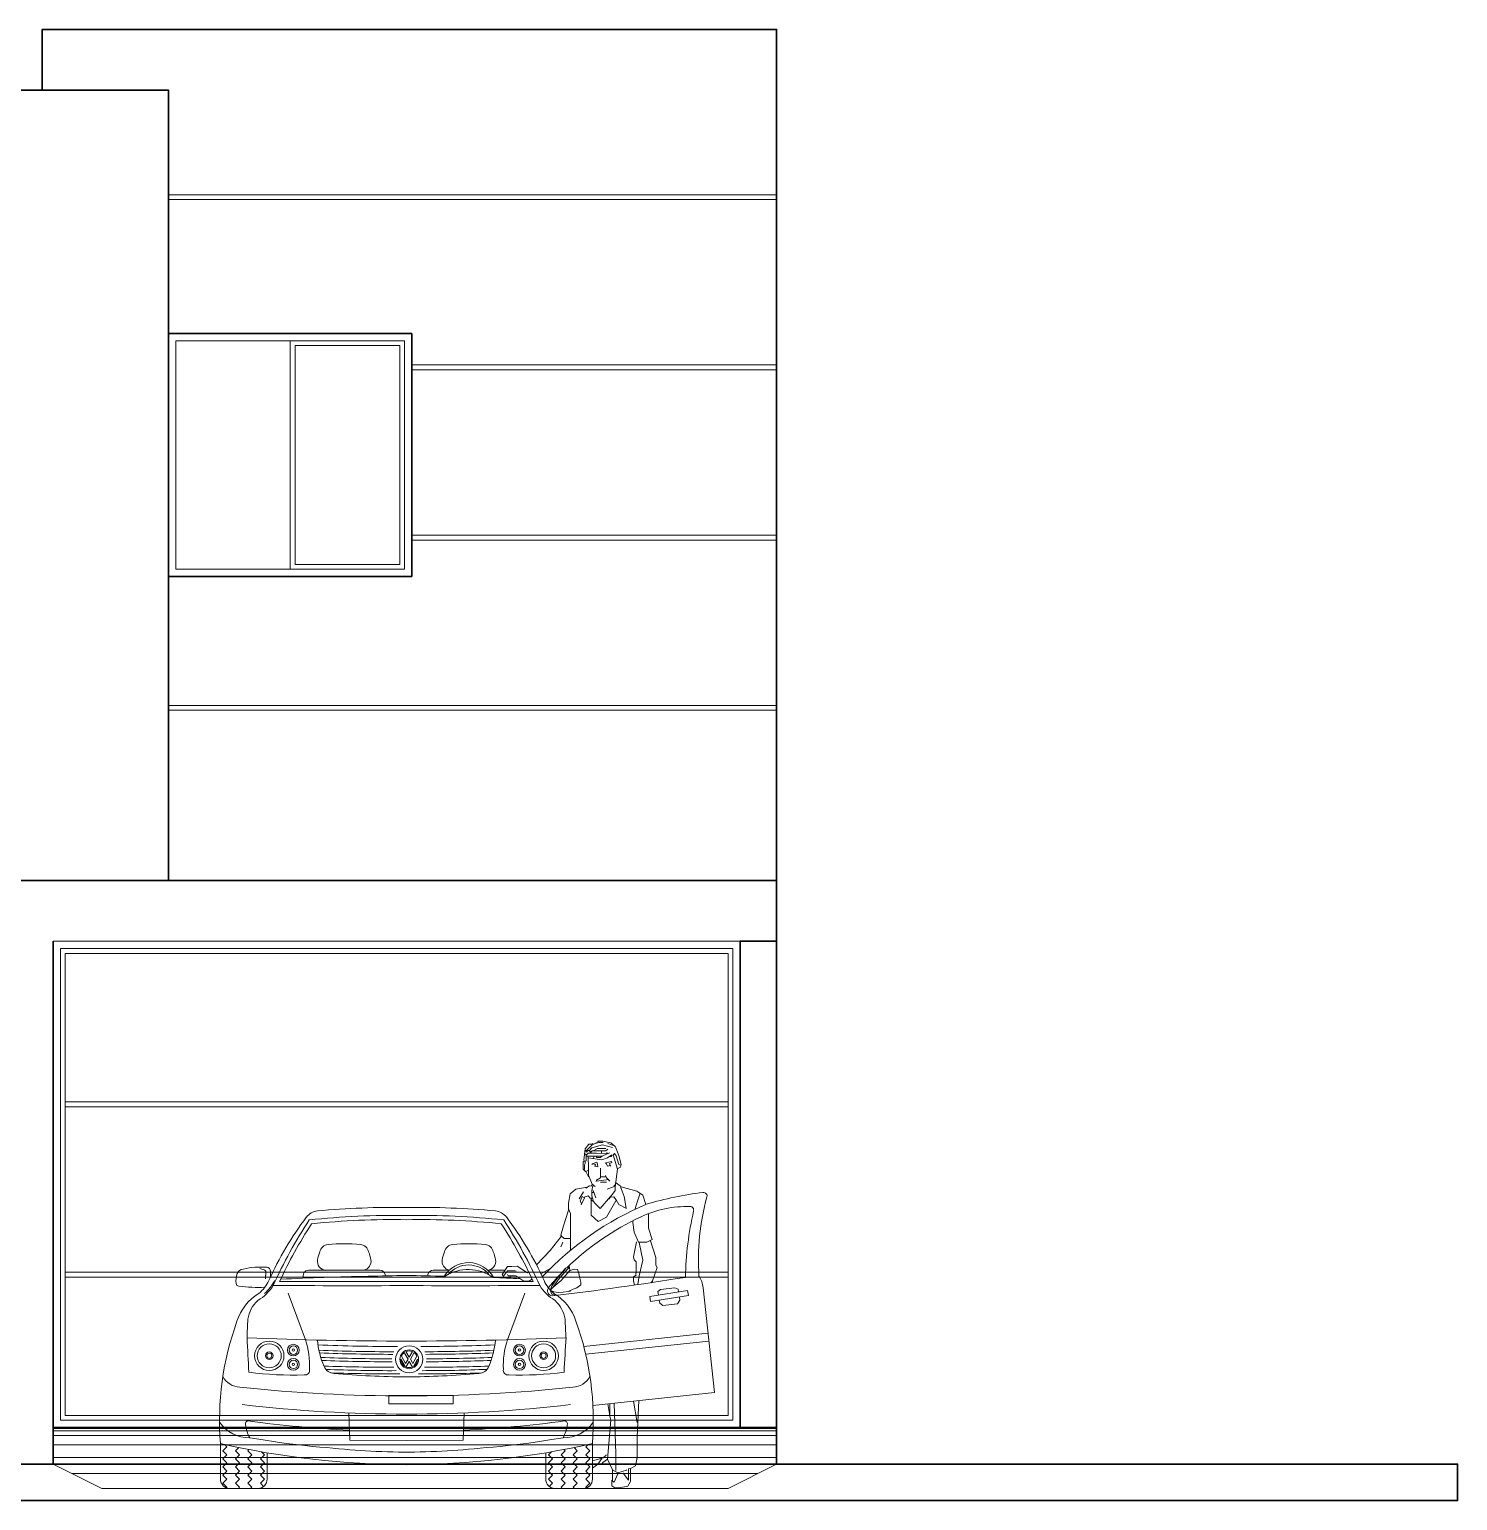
# Model space of a CAD drawing. Header units: inches. Extents: x 26.6 to 66.9, y -8.9 to 33.5.
# Drawn here: x 60.41 to 66.28, y 21.84 to 27.89 of the extents above; entities that cross this region are included whole.
import ezdxf

# ---------------------------------------------------------------- set-up
doc = ezdxf.new("R2010")
doc.units = ezdxf.units.IN
doc.header["$MEASUREMENT"] = 0
for name, color, linetype, lineweight in [('18', 137, 'Continuous', 5), ('FURNITURE E 1 75', 252, 'Continuous', 13), ('HATCH A 1 75', 9, 'Continuous', 0), ('WALL 1 75', 250, 'Continuous', 35)]:
    doc.layers.add(name, color=color, linetype=linetype, lineweight=lineweight)

msp = doc.modelspace()

# ---------------------------------------------------------------- linework, layer by layer
at = {"layer": '18', "color": 251}
msp.add_line((60.9836, 25.1096), (63.4836, 25.1096), dxfattribs=at)
at = {"layer": 'FURNITURE E 1 75'}
for points in [[(61.9836, 25.6396), (60.9836, 25.6396), (60.9836, 26.6396), (61.9836, 26.6396)], [(61.9536, 25.6696), (61.0136, 25.6696), (61.0136, 26.6096), (61.9536, 26.6096)], [(61.9336, 25.6896), (61.5036, 25.6896), (61.5036, 26.5896), (61.9336, 26.5896)]]:
    msp.add_lwpolyline(points, close=True, dxfattribs=at)
msp.add_lwpolyline([(61.4836, 25.6696), (61.4836, 26.6096)], dxfattribs=at)
at = {"layer": 'FURNITURE E 1 75', "lineweight": 0}
for points in [[(63.3336, 22.1396), (60.5086, 22.1396), (60.5086, 24.1396), (63.3336, 24.1396)], [(63.3036, 22.1696), (60.5386, 22.1696), (60.5386, 24.1096), (63.3036, 24.1096)], [(63.2836, 22.1896), (60.5586, 22.1896), (60.5586, 24.0896), (63.2836, 24.0896)]]:
    msp.add_lwpolyline(points, close=True, dxfattribs=at)
at = {"layer": 'HATCH A 1 75'}
for p, q in [((61.852, 22.7871), (61.5591, 22.7871)), ((61.8741, 22.769), (61.8751, 22.7638)), ((62.0497, 22.769), (62.0486, 22.7638)), ((62.1371, 22.7871), (62.0717, 22.7871)), ((62.2992, 22.7871), (62.3646, 22.7871)), ((62.3874, 22.764), (62.3887, 22.7539)), ((62.561, 22.7252, 0.005), (62.5794, 22.7512, 0.005)), ((62.5794, 22.7508, 0.005), (62.561, 22.7252, 0.005)), ((62.5794, 22.7512, 0.005), (62.5611, 22.7247, 0.005)), ((62.5794, 22.7508, 0.005), (62.5611, 22.7247, 0.005)), ((62.5702, 22.7382, 0.005), (62.5794, 22.7512, 0.005)), ((62.5794, 22.7508, 0.005), (62.616, 22.7949, 0.005)), ((62.5794, 22.7512, 0.005), (62.616, 22.7949, 0.005)), ((62.6161, 22.7946, 0.005), (62.5794, 22.7512, 0.005)), ((62.5794, 22.7508, 0.005), (62.6161, 22.7946, 0.005)), ((62.5794, 22.7512, 0.005), (62.5794, 22.7508, 0.005)), ((62.6321, 22.8006, 0.005), (62.5853, 22.7472, 0.005)), ((62.597, 22.7446, 0.005), (62.6314, 22.784, 0.005)), ((62.6321, 22.8006, 0.005), (62.616, 22.7949, 0.005)), ((62.6161, 22.7946, 0.005), (62.616, 22.7949, 0.005)), ((62.6424, 22.7888, 0.005), (62.6314, 22.784, 0.005)), ((62.6321, 22.8006, 0.005), (62.6324, 22.7984, 0.005)), ((62.6323, 22.7984, 0.005), (62.6321, 22.8006, 0.005)), ((62.6326, 22.7845, 0.005), (62.6321, 22.8006, 0.005)), ((62.6328, 22.7845, 0.005), (62.6323, 22.7984, 0.005)), ((62.6483, 22.7904, 0.005), (62.6424, 22.7888, 0.005)), ((62.6483, 22.7903, 0.005), (62.6424, 22.7888, 0.005)), ((62.6483, 22.7904, 0.005), (62.6543, 22.7911, 0.005)), ((62.6542, 22.7911, 0.005), (62.6483, 22.7903, 0.005)), ((62.6649, 22.7893, 0.005), (62.6542, 22.7911, 0.005)), ((62.6543, 22.7911, 0.005), (62.665, 22.7893, 0.005)), ((62.6686, 22.7784, 0.005), (62.6649, 22.7893, 0.005)), ((62.665, 22.7893, 0.005), (62.6687, 22.7784, 0.005)), ((62.6739, 22.7549, 0.005), (62.6686, 22.7784, 0.005)), ((62.6687, 22.7784, 0.005), (62.674, 22.7549, 0.005)), ((62.6778, 22.7373, 0.005), (62.6739, 22.7549, 0.005)), ((62.674, 22.7549, 0.005), (62.6779, 22.7373, 0.005)), ((62.561, 22.7252, 0.005), (62.5524, 22.7049, 0.005)), ((62.5524, 22.7049, 0.005), (62.5611, 22.7247, 0.005)), ((62.5644, 22.7176, 0.005), (62.5524, 22.7049, 0.005)), ((62.5644, 22.7176, 0.005), (62.5524, 22.7049, 0.005)), ((62.5668, 22.6983, 0.005), (62.5524, 22.7049, 0.005)), ((62.5524, 22.7049, 0.005), (62.5525, 22.7043, 0.005)), ((62.5594, 22.6883, 0.005), (62.5524, 22.7049, 0.005)), ((62.5524, 22.7049, 0.005), (62.5593, 22.689, 0.005)), ((62.5593, 22.6889, 0.005), (62.5524, 22.7049, 0.005)), ((62.5525, 22.7043, 0.005), (62.561, 22.7252, 0.005)), ((62.5525, 22.7043, 0.005), (62.5611, 22.7247, 0.005)), ((62.5594, 22.6883, 0.005), (62.5525, 22.7043, 0.005)), ((62.5593, 22.6889, 0.005), (62.5525, 22.7043, 0.005)), ((62.5594, 22.6883, 0.005), (62.5593, 22.6889, 0.005)), ((62.5593, 22.6889, 0.005), (62.5775, 22.6826, 0.005)), ((62.5702, 22.7382, 0.005), (62.561, 22.7252, 0.005)), ((62.561, 22.7252, 0.005), (62.5611, 22.7247, 0.005)), ((62.5702, 22.7382, 0.005), (62.5611, 22.7247, 0.005)), ((62.5644, 22.7176, 0.005), (62.597, 22.7446, 0.005)), ((62.5769, 22.7356, 0.005), (62.5644, 22.7176, 0.005)), ((62.5644, 22.7176, 0.005), (62.5768, 22.7356, 0.005)), ((62.5668, 22.6983, 0.005), (62.5866, 22.6958, 0.005)), ((62.5768, 22.7356, 0.005), (62.5796, 22.7392, 0.005)), ((62.5769, 22.7356, 0.005), (62.5797, 22.7392, 0.005)), ((62.5853, 22.7472, 0.005), (62.5796, 22.7392, 0.005)), ((62.5797, 22.7392, 0.005), (62.5853, 22.7472, 0.005)), ((62.6061, 22.697, 0.005), (62.5866, 22.6958, 0.005)), ((62.6061, 22.697, 0.005), (62.6264, 22.7, 0.005)), ((62.6264, 22.7, 0.005), (62.647, 22.7085, 0.005)), ((62.6264, 22.7, 0.005), (62.6356, 22.7012, 0.005)), ((62.6264, 22.7, 0.005), (62.6357, 22.7012, 0.005)), ((62.6627, 22.7145, 0.005), (62.647, 22.7085, 0.005)), ((62.647, 22.7085, 0.005), (62.6626, 22.7145, 0.005)), ((62.6788, 22.7272, 0.005), (62.6626, 22.7145, 0.005)), ((62.6788, 22.7272, 0.005), (62.6778, 22.7373, 0.005)), ((62.6779, 22.7373, 0.005), (62.6788, 22.7272, 0.005)), ((62.9951, 22.6994, 0.0065), (63.0058, 22.7075, 0.0065)), ((63.0059, 22.7075, 0.0065), (62.9951, 22.6994, 0.0065)), ((62.9974, 22.6846, 0.0065), (62.9951, 22.6994, 0.0065)), ((63.0655, 22.7146, 0.0065), (63.0058, 22.7075, 0.0065)), ((63.0656, 22.7146, 0.0065), (63.0059, 22.7075, 0.0065)), ((63.0784, 22.7089, 0.0065), (63.0655, 22.7146, 0.0065)), ((63.0656, 22.7146, 0.0065), (63.0784, 22.7089, 0.0065)), ((63.0784, 22.7089, 0.0065), (63.0802, 22.6975, 0.0065)), ((63.0026, 22.6514, 0.0065), (63.0007, 22.6636, 0.0065)), ((63.0162, 22.6418, 0.0065), (63.0026, 22.6514, 0.0065)), ((63.0026, 22.6514, 0.0065), (63.016, 22.6418, 0.0065)), ((63.0757, 22.6493, 0.0065), (63.016, 22.6418, 0.0065)), ((63.0162, 22.6418, 0.0065), (63.0758, 22.6493, 0.0065)), ((63.0757, 22.6493, 0.0065), (63.0856, 22.6631, 0.0065)), ((63.0758, 22.6493, 0.0065), (63.0856, 22.6631, 0.0065)), ((63.0835, 22.6767, 0.0065), (63.0856, 22.6631, 0.0065)), ((61.9519, 22.4481), (61.9678, 22.4205)), ((61.9593, 22.4524), (61.9728, 22.4291)), ((61.9862, 22.4524), (61.9728, 22.4291)), ((61.9937, 22.4481), (61.9777, 22.4205)), ((61.9556, 22.3908), (61.9385, 22.4205)), ((61.9581, 22.4037), (61.941, 22.4334)), ((61.9678, 22.4205), (61.9581, 22.4037)), ((61.9728, 22.4119), (61.9593, 22.3887)), ((61.9728, 22.4119), (61.9862, 22.3887)), ((61.9777, 22.4205), (61.9875, 22.4037)), ((61.9875, 22.4037), (62.0046, 22.4334)), ((61.9899, 22.3908), (62.0071, 22.4205)), ((61.7288, 22.0875), (61.7241, 22.1998)), ((62.1986, 22.1998), (62.1939, 22.0875)), ((60.5086, 22.1359), (63.4836, 22.1359)), ((60.5086, 22.1261), (63.4836, 22.1261)), ((60.5086, 22.1078), (63.4836, 22.1078)), ((61.3168, 22.0982), (61.3726, 22.0888)), ((61.3726, 22.0888), (61.4226, 22.0811)), ((61.9614, 22.086), (61.7288, 22.0875)), ((62.1939, 22.0875), (61.9614, 22.086)), ((62.5002, 22.0811), (62.5501, 22.0888)), ((62.5501, 22.0888), (62.606, 22.0982)), ((60.5086, 22.0689), (63.4836, 22.0689)), ((61.1966, 22.0738), (61.1966, 21.9278)), ((61.3887, 21.9278), (61.3887, 22.036)), ((61.4226, 22.0811), (61.4672, 22.0748)), ((61.4672, 22.0748), (61.5073, 22.0697)), ((61.5073, 22.0697), (61.5432, 22.0657)), ((61.5432, 22.0657), (61.5757, 22.0624)), ((61.6585, 22.055), (61.6829, 22.0529)), ((61.6829, 22.0529), (61.7061, 22.0508)), ((61.7061, 22.0508), (61.7285, 22.0489)), ((61.7285, 22.0489), (61.7503, 22.0472)), ((61.7503, 22.0472), (61.7719, 22.0456)), ((61.7719, 22.0456), (61.7935, 22.0442)), ((61.7935, 22.0442), (61.8152, 22.0429)), ((61.8152, 22.0429), (61.8375, 22.0418)), ((61.8375, 22.0418), (61.8601, 22.041)), ((61.8601, 22.041), (61.8829, 22.0403)), ((61.8829, 22.0403), (61.9057, 22.0397)), ((61.9057, 22.0397), (61.9283, 22.0393)), ((61.9283, 22.0393), (61.9507, 22.039)), ((61.9507, 22.039), (61.9614, 22.039)), ((61.9614, 22.039), (61.9721, 22.039)), ((61.9721, 22.039), (61.9944, 22.0393)), ((61.9944, 22.0393), (62.0171, 22.0397)), ((62.0171, 22.0397), (62.0399, 22.0403)), ((62.0399, 22.0403), (62.0627, 22.041)), ((62.0627, 22.041), (62.0853, 22.0418)), ((62.0853, 22.0418), (62.1075, 22.0429)), ((62.1075, 22.0429), (62.1293, 22.0442)), ((62.1293, 22.0442), (62.1508, 22.0456)), ((62.1508, 22.0456), (62.1724, 22.0472)), ((62.1724, 22.0472), (62.1942, 22.0489)), ((62.1942, 22.0489), (62.2167, 22.0508)), ((62.2167, 22.0508), (62.2399, 22.0529)), ((62.2399, 22.0529), (62.2642, 22.055)), ((62.2642, 22.055), (62.2899, 22.0573)), ((62.2899, 22.0573), (62.3173, 22.0597)), ((62.3173, 22.0597), (62.347, 22.0624)), ((62.347, 22.0624), (62.3795, 22.0657)), ((62.3795, 22.0657), (62.4155, 22.0697)), ((62.4155, 22.0697), (62.4555, 22.0748)), ((62.4555, 22.0748), (62.5002, 22.0811)), ((62.534, 21.9278), (62.534, 22.036)), ((62.7262, 22.0738), (62.7262, 21.9278)), ((60.5086, 22.0173), (63.4836, 22.0173)), ((60.5086, 21.9896), (60.7086, 21.8896)), ((63.2836, 21.8896), (63.4836, 21.9896)), ((60.587, 21.9504), (63.4053, 21.9504)), ((60.7086, 21.8896), (63.2836, 21.8896)), ((61.2348, 21.8896), (61.3505, 21.8896)), ((62.688, 21.8896), (62.5723, 21.8896))]:
    msp.add_line(p, q, dxfattribs=at)
for points in [[(62.7335, 23.3059), (62.7113, 23.3059), (62.6964, 23.2858), (62.6905, 23.2398), (62.692, 23.2368)], [(62.7276, 23.3081), (62.7231, 23.3007), (62.7023, 23.2799)], [(62.8092, 23.2918), (62.7677, 23.3022), (62.7231, 23.2903), (62.7127, 23.2784), (62.7187, 23.274)], [(62.7276, 23.3051), (62.7543, 23.3118), (62.7706, 23.3118)], [(62.7454, 23.3126), (62.7395, 23.3111)], [(62.8196, 23.2962), (62.8018, 23.3111), (62.7692, 23.3178), (62.7484, 23.3178), (62.7499, 23.3126)], [(62.7899, 23.3081), (62.8196, 23.2977), (62.8345, 23.2591), (62.8449, 23.222), (62.8419, 23.2101), (62.83, 23.2057)], [(62.6934, 23.2665), (62.7009, 23.2621), (62.7009, 23.2368), (62.6882, 23.2339), (62.6882, 23.2027), (62.6979, 23.1923), (62.6994, 23.1923)], [(62.6964, 23.2368), (62.6964, 23.2264), (62.6934, 23.2205), (62.6934, 23.2012), (62.6905, 23.1997)], [(62.6964, 23.2814), (62.7023, 23.2725), (62.7068, 23.2799)], [(62.6979, 23.2799), (62.7127, 23.2799)], [(62.7023, 23.2561), (62.7662, 23.2561), (62.787, 23.265), (62.7974, 23.2695)], [(62.784, 23.2673), (62.7424, 23.2676), (62.7187, 23.2676), (62.7083, 23.268), (62.7023, 23.2621)], [(62.7068, 23.2561), (62.7083, 23.2487), (62.7647, 23.2413), (62.7885, 23.2487), (62.8063, 23.2621)], [(62.709, 23.2472), (62.7094, 23.2131), (62.7094, 23.1775), (62.7246, 23.1403), (62.7217, 23.1359)], [(62.7172, 23.2695), (62.7246, 23.2777), (62.781, 23.2777), (62.7899, 23.2843)], [(62.7291, 23.2784), (62.7469, 23.2873), (62.781, 23.2873)], [(62.732, 23.2532), (62.7306, 23.2472)], [(62.7662, 23.2561), (62.7588, 23.2502), (62.7424, 23.2502), (62.7424, 23.2532)], [(62.7632, 23.2754), (62.7632, 23.2695)], [(62.7989, 23.2175), (62.7885, 23.2146), (62.784, 23.225), (62.7796, 23.2279), (62.8048, 23.2339), (62.8063, 23.2294), (62.7959, 23.2264), (62.7974, 23.2205), (62.8018, 23.2146)], [(62.7899, 23.268), (62.784, 23.2695), (62.7855, 23.265)], [(62.8107, 23.2621), (62.8285, 23.2027), (62.8189, 23.1299), (62.8189, 23.1151), (62.8003, 23.0884), (62.7959, 23.081), (62.7929, 23.081)], [(62.8078, 23.2606), (62.8033, 23.2547), (62.7959, 23.2547)], [(62.8107, 23.2621), (62.8167, 23.2665), (62.8241, 23.2576), (62.8345, 23.222), (62.8419, 23.219), (62.8449, 23.219)], [(62.7068, 23.1968), (62.6994, 23.1923), (62.7098, 23.1715), (62.7127, 23.1715)], [(62.735, 23.2146), (62.7484, 23.2116), (62.7469, 23.2235), (62.7439, 23.2309), (62.7261, 23.225), (62.7231, 23.222)], [(62.7261, 23.225), (62.7395, 23.222), (62.738, 23.2161), (62.7365, 23.2146)], [(62.7595, 23.2072), (62.7595, 23.1671), (62.7424, 23.1567), (62.741, 23.1522)], [(62.7796, 23.1715), (62.7632, 23.1715), (62.7573, 23.173)], [(62.7796, 23.176), (62.784, 23.1671), (62.7974, 23.1537)], [(62.7038, 23.1285), (62.6578, 23.1196), (62.6341, 23.1017), (62.6274, 23.0631), (62.6274, 23.0334), (62.6073, 22.9696), (62.5955, 22.931), (62.5984, 22.9265)], [(62.7261, 23.1329), (62.7142, 23.1344), (62.6994, 23.124)], [(62.7306, 23.1374), (62.7268, 23.1285), (62.7242, 23.1136), (62.7242, 23.0928), (62.7306, 23.0691), (62.7217, 23.075), (62.7202, 23.0735)], [(62.7246, 23.1403), (62.738, 23.1314)], [(62.7291, 23.1151), (62.7395, 23.0839)], [(62.7929, 23.1596), (62.7424, 23.1537)], [(62.784, 23.1485), (62.7588, 23.1485)], [(62.787, 23.1196), (62.8196, 23.1329)], [(62.8196, 23.1374), (62.8137, 23.1329)], [(62.8211, 23.1478), (62.8404, 23.1344), (62.8568, 23.0899), (62.8642, 23.0423)], [(62.8449, 23.1299), (62.9087, 23.1121), (62.934, 23.0958), (62.946, 23.0577)], [(62.689, 23.1092), (62.6712, 23.081)], [(62.6816, 23.0616), (62.6756, 23.0706), (62.6845, 23.0899), (62.6934, 23.0839), (62.6801, 23.0557)], [(62.692, 23.0869), (62.7083, 23.0928), (62.7187, 23.0824)], [(62.7246, 23.0854), (62.7209, 23.0795), (62.7209, 23.0127), (62.7499, 22.9874), (62.784, 23.0052), (62.8226, 23.072), (62.8241, 23.072)], [(62.7246, 23.1062), (62.732, 23.1062)], [(62.8003, 23.0899), (62.7573, 23.0409), (62.738, 23.0616), (62.7306, 23.0691)], [(62.8018, 23.0869), (62.8137, 23.0884), (62.8241, 23.0765), (62.8345, 23.0572), (62.8657, 23.0409)], [(62.9022, 23.038), (62.9043, 23.0498), (62.9221, 23.1032)], [(62.6281, 23.0394), (62.6355, 23.0201), (62.6355, 22.8686)], [(62.957, 23.0198), (62.957, 22.9592), (62.9711, 22.9132), (62.9503, 22.9028), (62.9161, 22.9028), (62.8983, 22.9429), (62.8924, 22.983), (62.8938, 22.991)], [(62.5969, 22.9251), (62.5524, 22.8686), (62.4963, 22.8085)], [(62.6044, 22.9028), (62.5955, 22.8835)], [(62.6355, 22.9176), (62.6103, 22.9176), (62.5984, 22.9265)], [(62.9072, 22.9043), (62.8954, 22.8419), (62.8983, 22.83), (62.9065, 22.8211), (62.9065, 22.781), (62.9043, 22.7692), (62.9057, 22.7662)], [(62.9176, 22.9013), (62.934, 22.8286), (62.9176, 22.7632), (62.9124, 22.7276)], [(62.9651, 22.9072), (62.9874, 22.8389), (62.9874, 22.8078), (62.9919, 22.7974), (62.9726, 22.7439), (62.9734, 22.7366)], [(61.359, 22.7933), (61.3662, 22.7915), (61.3717, 22.7899), (61.3758, 22.7885), (61.3787, 22.7872), (61.3806, 22.7861), (61.3817, 22.785), (61.3823, 22.7841), (61.3826, 22.7831), (61.3828, 22.7821), (61.3829, 22.7812), (61.383, 22.7802), (61.383, 22.7793), (61.383, 22.7783), (61.383, 22.7774), (61.383, 22.7765), (61.383, 22.7756), (61.3829, 22.7748), (61.3829, 22.7739), (61.3828, 22.773), (61.3828, 22.7721), (61.3828, 22.7712), (61.3827, 22.7703), (61.3827, 22.7693), (61.3826, 22.7682), (61.3826, 22.767), (61.3825, 22.7657), (61.3824, 22.7642), (61.3823, 22.7624), (61.3821, 22.7603), (61.3819, 22.7578), (61.3816, 22.7549), (61.3812, 22.7515)], [(62.4646, 22.7787), (62.4589, 22.7766), (62.444, 22.7855), (62.4173, 22.8041), (62.395, 22.8022), (62.3772, 22.8022), (62.3549, 22.7692), (62.3609, 22.7618), (62.3772, 22.784), (62.4069, 22.784), (62.4128, 22.7825)], [(62.4785, 22.7499), (62.4648, 22.7417), (62.444, 22.7417), (62.4114, 22.764), (62.3802, 22.764), (62.3762, 22.7687)], [(62.5547, 22.7955), (62.5146, 22.7715)], [(62.8993, 22.7257), (62.8954, 22.7439), (62.8954, 22.7603), (62.9057, 22.7662)], [(61.4752, 22.6927), (61.5458, 22.5011)], [(62.4475, 22.6927), (62.3769, 22.5011)], [(62.9618, 22.679), (62.9651, 22.658), (63.1205, 22.6823), (63.1172, 22.7033), (62.9618, 22.679)], [(62.9726, 22.7439), (62.9676, 22.7357)], [(63.1811, 22.7151), (63.2285, 22.2845)], [(63.2017, 22.5279), (62.6906, 22.4729)], [(63.2053, 22.4955), (62.6985, 22.441)], [(63.2285, 22.2845), (62.7282, 22.2306)], [(62.79, 22.2373), (62.7959, 22.1961), (62.7974, 22.1901)], [(62.7981, 22.2382), (62.7981, 22.1961), (62.7974, 22.1946)], [(62.816, 22.2401), (62.8226, 22.0313), (62.8226, 21.963)], [(62.9102, 22.1605), (62.8949, 22.2486)], [(62.9169, 22.251), (62.9102, 22.1011)], [(62.7959, 22.1916), (62.8018, 22.1708), (62.7885, 22.0105), (62.8092, 21.966), (62.8092, 21.9199), (62.8152, 21.9149), (62.83, 21.9497), (62.8523, 21.9526), (62.8738, 21.9229), (62.8738, 21.9704), (62.882, 21.9719)], [(62.9102, 22.1011), (62.9102, 22.0164), (62.9028, 21.9823)], [(61.221, 21.8921), (61.2234, 21.8946), (61.2068, 21.9112), (61.2234, 21.9279), (61.2068, 21.9445), (61.2234, 21.9612), (61.2068, 21.9778), (61.2234, 21.9945), (61.2068, 22.0111), (61.2234, 22.0278), (61.2068, 22.0444), (61.2234, 22.061), (61.2147, 22.0698)], [(61.2705, 21.8896), (61.2755, 21.8946), (61.2588, 21.9112), (61.2755, 21.9279), (61.2588, 21.9445), (61.2755, 21.9612), (61.2588, 21.9778), (61.2755, 21.9945), (61.2588, 22.0111), (61.2755, 22.0278), (61.2588, 22.0444), (61.2721, 22.0577)], [(61.3205, 21.8896), (61.3255, 21.8946), (61.3088, 21.9112), (61.3255, 21.9279), (61.3088, 21.9445), (61.3255, 21.9612), (61.3088, 21.9778), (61.3255, 21.9945), (61.3088, 22.0111), (61.3255, 22.0278), (61.3088, 22.0444), (61.3139, 22.0495)], [(61.3742, 21.8979), (61.3609, 21.9112), (61.3775, 21.9279), (61.3609, 21.9445), (61.3775, 21.9612), (61.3609, 21.9778), (61.3775, 21.9945), (61.3609, 22.0111), (61.3775, 22.0278), (61.3652, 22.0401)], [(61.5757, 22.0624), (61.6054, 22.0597), (61.6328, 22.0573), (61.6585, 22.055)], [(62.5485, 21.8979), (62.5619, 21.9112), (62.5452, 21.9279), (62.5619, 21.9445), (62.5452, 21.9612), (62.5619, 21.9778), (62.5452, 21.9945), (62.5619, 22.0111), (62.5452, 22.0278), (62.5575, 22.0401)], [(62.6023, 21.8896), (62.5973, 21.8946), (62.6139, 21.9112), (62.5973, 21.9279), (62.6139, 21.9445), (62.5973, 21.9612), (62.6139, 21.9778), (62.5973, 21.9945), (62.6139, 22.0111), (62.5973, 22.0278), (62.6139, 22.0444), (62.6089, 22.0495)], [(62.6523, 21.8896), (62.6473, 21.8946), (62.6639, 21.9112), (62.6473, 21.9279), (62.6639, 21.9445), (62.6473, 21.9612), (62.6639, 21.9778), (62.6473, 21.9945), (62.6639, 22.0111), (62.6473, 22.0278), (62.6639, 22.0444), (62.6507, 22.0577)], [(62.7018, 21.8921), (62.6993, 21.8946), (62.716, 21.9112), (62.6993, 21.9279), (62.716, 21.9445), (62.6993, 21.9612), (62.716, 21.9778), (62.6993, 21.9945), (62.716, 22.0111), (62.6993, 22.0278), (62.716, 22.0444), (62.6993, 22.061), (62.7081, 22.0698)], [(62.7262, 22.0035), (62.7706, 22.015), (62.7825, 22.0268), (62.7825, 22.0283)], [(62.7647, 22.012), (62.7484, 21.9897), (62.7262, 21.9722)], [(62.7885, 22.0105), (62.7692, 21.9957), (62.7662, 21.9927)], [(62.9028, 21.9823), (62.8827, 21.9719), (62.8827, 21.9185), (62.8716, 21.8992), (62.8355, 21.8919), (62.8182, 21.8919), (62.8063, 21.9006), (62.8063, 21.9229), (62.8092, 21.9229)], [(62.8092, 21.966), (62.83, 21.9541), (62.8657, 21.9645), (62.8671, 21.966)], [(62.9102, 22.0164), (62.9072, 22.015)]]:
    msp.add_lwpolyline(points, dxfattribs=at)
for points in [[(61.4018, 22.7578, 0.073918), (61.4023, 22.7819, 0.396836), (61.3872, 22.7997, 0.065091), (61.2901, 22.7919, 0.261541), (61.2648, 22.7734, 0.087207), (61.2608, 22.7322, 0.398876), (61.2727, 22.7214, 0.04497), (61.3791, 22.7168, 0.04497)], [(61.4136, 22.7238, -0.111563), (61.3506, 22.6625, 0.170936), (61.3092, 22.5856, 0.008119), (61.3059, 22.5095, 3.037569)], [(62.5092, 22.7238, 0.111563), (62.5722, 22.6625, -0.170936), (62.6136, 22.5856, -0.008119), (62.6169, 22.5095, -3.037569)], [(61.3133, 22.367, -0.002033), (61.3059, 22.5095, 1.077592)], [(62.6094, 22.367, -0.002311), (62.6178, 22.5096, -1.077592)], [(61.3133, 22.367, 0.040194), (61.5406, 22.3565, 0.546964), (61.5628, 22.3796, 0.097459), (61.5458, 22.5011)], [(62.6094, 22.367, -0.040194), (62.3821, 22.3565, -0.546964), (62.36, 22.3796, -0.097459), (62.3769, 22.5011)], [(61.2862, 22.2345, 0.029681), (61.9614, 22.1952, 0.029681), (62.6365, 22.2345)], [(61.1933, 22.1617, 0.256839), (61.3168, 22.0982, -0.085423), (61.2999, 22.1511, -20.205386)], [(61.2999, 22.1511, -0.546632), (61.3114, 22.167, 0.022138), (61.7271, 22.1295, 0.022138)], [(62.6228, 22.1511, 0.546632), (62.6114, 22.167, -0.022138), (62.1957, 22.1295, -0.022138)], [(62.7295, 22.1617, -0.256839), (62.606, 22.0982, 0.085423), (62.6228, 22.1511, 20.205386)], [(61.1966, 22.0738, 0.054431), (61.9614, 21.9871, 0.054431), (62.7262, 22.0738)]]:
    msp.add_lwpolyline(points, format="xyb", dxfattribs=at)
msp.add_lwpolyline([(61.8884, 22.2723), (62.1539, 22.2723), (62.1539, 22.2372), (61.8884, 22.2372)], close=True, dxfattribs=at)
for centre, radius in [((61.3973, 22.435), 0.0605), ((61.3973, 22.435), 0.0493), ((61.3973, 22.435), 0.0158), ((61.3973, 22.435), 0.0105), ((61.4964, 22.4584), 0.0242), ((61.4964, 22.4584), 0.0175), ((61.4964, 22.4584), 0.00495), ((61.9728, 22.4205), 0.0558), ((61.9728, 22.4205), 0.0386), ((62.4263, 22.4584), 0.0242), ((62.4263, 22.4584), 0.0175), ((62.4263, 22.4584), 0.00495), ((62.5254, 22.435), 0.0605), ((62.5254, 22.435), 0.0493), ((62.5254, 22.435), 0.0158), ((62.5254, 22.435), 0.0105), ((61.4964, 22.3995), 0.0242), ((61.4964, 22.3995), 0.0173), ((61.4964, 22.3995), 0.00495), ((62.4263, 22.3995), 0.0242), ((62.4263, 22.3995), 0.0173), ((62.4263, 22.3995), 0.00495)]:
    msp.add_circle(centre, radius, dxfattribs=at)
for centre, radius, start, end in [((63.4393, 21.8982), 1.26, 112.94633, 136.85407), ((63.3493, 21.6965), 1.42, 96.81069, 106.41501), ((64.0959, 22.8331), 0.9343, 164.15698, 184.3294), ((63.1829, 23.0919), 0.0147, 345.64793, 97.53831), ((62.622, 22.1954), 1.3436, 142.90343, 155.88577), ((63.2043, 21.9173), 1.9639, 146.76415, 155.7542), ((61.6041, 22.963), 0.0687, 97.4585, 141.5451), ((61.9039, 19.8128), 3.1993, 88.97, 96.14137), ((61.9039, 19.8128), 3.1824, 88.96455, 95.99775), ((61.9106, 19.4853), 3.5599, 89.18337, 95.08369), ((62.0121, 19.4853), 3.5599, 84.91631, 90.81663), ((62.0189, 19.8128), 3.1993, 83.85863, 91.03), ((62.0189, 19.8128), 3.1824, 84.00225, 91.03545), ((62.3186, 22.963), 0.0687, 38.4549, 82.5415), ((60.7185, 21.9173), 1.9639, 24.2458, 33.23585), ((61.3008, 22.1954), 1.3436, 24.11423, 37.09657), ((63.388, 22.0073), 1.1008, 114.82381, 134.19835), ((63.1137, 22.6123), 0.4366, 88.13622, 115.49432), ((64.4314, 22.7334), 1.323, 167.01566, 178.954), ((63.1279, 23.034), 0.0147, 347.01566, 90.03632), ((63.2043, 21.9173), 1.9471, 146.9985, 154.98734), ((60.7185, 21.9173), 1.9471, 25.01266, 33.0015), ((61.6421, 22.8554), 0.0376, 94.88825, 168.98967), ((61.7055, 22.1454), 0.7504, 84.90862, 95.09138), ((61.7689, 22.8554), 0.0376, 11.01033, 85.11175), ((62.1548, 22.8554), 0.0376, 94.88825, 168.98967), ((62.2182, 22.1454), 0.7504, 84.90862, 95.09138), ((62.2816, 22.8554), 0.0376, 11.01033, 85.11175), ((61.633, 22.8237), 0.0376, 170.15756, 264.15679), ((61.7502, 22.8034), 0.1565, 157.78259, 170.15756), ((61.7781, 22.8237), 0.0376, 283.03065, 9.84244), ((61.6609, 22.8034), 0.1565, 9.84244, 22.21741), ((62.1456, 22.8237), 0.0376, 170.15756, 256.96935), ((62.2628, 22.8034), 0.1565, 157.78259, 170.15756), ((62.2163, 22.7013), 0.1168, 28.40799, 148.68023), ((62.2165, 22.6981), 0.1104, 39.40161, 139.47626), ((62.2907, 22.8237), 0.0376, 275.84321, 9.84244), ((62.1735, 22.8034), 0.1565, 9.84244, 22.21741), ((61.9357, 13.6126), 9.1503, 90.82806, 93.08007), ((61.5591, 22.7646), 0.0225, 90, 207.25652), ((62.1054, 12.6924), 10.074, 90.81657, 91.71755), ((61.852, 22.7646), 0.0225, 11.45482, 90), ((61.8183, 12.6924), 10.074, 88.28245, 89.18343), ((62.0717, 22.7646), 0.0225, 90, 168.54518), ((62.2153, 22.6156), 0.1744, 54.05853, 123.03529), ((61.8462, 10.4883), 12.2776, 87.28038, 87.79908), ((62.3646, 22.7646), 0.0225, 84.04394, 90), ((61.8462, 10.4883), 12.2776, 87.04716, 87.04989), ((63.388, 22.0073), 1.1008, 135.47595, 139.84554), ((61.0759, 35.3877), 12.7926, 276.66212, 279.14288), ((63.0796, 22.7059), 0.1019, 5.17544, 33.8204), ((61.4567, 22.5175), 0.2013, 120.32963, 162.89445), ((61.2561, 22.8093), 0.1539, 309.97707, 335.02762), ((61.2789, 22.8093), 0.1539, 309.97707, 335.02762), ((61.7279, 142.2823), 119.559, 269.849373, 270.111892), ((61.7279, 142.2823), 119.5421, 269.861917, 270.111908), ((62.1949, 142.2823), 119.5421, 269.888092, 270.138083), ((62.1949, 142.2823), 119.559, 269.888108, 270.150627), ((62.6666, 22.8093), 0.1539, 204.97238, 230.02293), ((62.563, 22.7029), 0.0217, 138.9356, 262.2732), ((62.4661, 22.5175), 0.2013, 17.10555, 59.67037), ((62.4033, 22.1674), 1.2104, 160.23369, 184.4356), ((61.5194, 22.1674), 1.2104, 355.5644, 19.76631), ((61.9569, 37.5751), 15.0797, 267.52194, 270.01685), ((61.9658, 37.5751), 15.0797, 269.98317, 272.47804), ((61.9261, 22.5264), 0.3318, 184.6004, 204.02052), ((61.92, 30.7224), 8.2492, 267.76093, 270.03586), ((61.9132, 30.7008), 8.2492, 267.83472, 269.96976), ((61.9137, 30.6901), 8.2492, 267.84869, 269.93776), ((61.9728, 22.4205), 0.0343, 127.18076, 158.02647), ((61.9728, 22.4205), 0.0343, 67.18076, 112.81924), ((61.9728, 22.4205), 0.0343, 21.97353, 52.81924), ((62.0028, 30.7224), 8.2492, 270.12252, 272.23907), ((62.0095, 30.7008), 8.2492, 270.1886, 272.16528), ((62.009, 30.6901), 8.2492, 270.22063, 272.15131), ((61.9966, 22.5264), 0.3318, 335.97948, 355.3996), ((61.9114, 30.6717), 8.2492, 267.90057, 269.93288), ((61.9119, 30.6596), 8.2492, 267.92531, 269.93409), ((61.9129, 30.6368), 8.2492, 267.98218, 269.97848), ((61.6646, 22.4065), 0.0442, 200.07739, 268.94728), ((61.9728, 22.4205), 0.0343, 180, 240), ((61.9728, 22.4205), 0.0343, 247.18076, 292.81924), ((61.9728, 22.4205), 0.0343, 300, 0), ((62.0098, 30.6368), 8.2492, 270.18018, 272.01782), ((62.0108, 30.6596), 8.2492, 270.22448, 272.07469), ((62.0113, 30.6717), 8.2492, 270.22562, 272.09943), ((62.2581, 22.4065), 0.0442, 271.05272, 339.92261), ((61.2793, 22.3887), 0.0826, 208.40817, 268.30346), ((61.8961, 28.8977), 6.5239, 267.65974, 270.20219), ((61.8927, 30.61), 8.2492, 268.32213, 270.2873), ((61.978, 25.9071), 3.5587, 264.93455, 269.73207), ((61.9447, 25.9071), 3.5587, 270.26793, 275.06545), ((62.0301, 30.61), 8.2492, 269.87033, 271.67787), ((62.0266, 28.8977), 6.5239, 269.99793, 272.34026), ((62.6434, 22.3887), 0.0826, 271.69654, 331.59183), ((61.9292, 28.2751), 6.0045, 263.76271, 270.30672), ((61.9935, 28.2751), 6.0045, 269.69328, 276.23729), ((61.2348, 21.9278), 0.0382, 180, 269.99953), ((61.3505, 21.9278), 0.0382, 269.99953, 0.09464), ((62.5723, 21.9278), 0.0382, 179.90536, 270.00047), ((62.688, 21.9278), 0.0382, 270.00047, 0)]:
    msp.add_arc(centre, radius, start, end, dxfattribs=at)
at = {"layer": 'WALL 1 75'}
for p, q in [((60.4636, 27.8896), (63.4836, 27.8896)), ((60.4636, 27.8896), (60.4636, 27.6396)), ((63.4836, 27.8896), (63.4836, 21.9896)), ((61.9836, 26.6396), (60.9836, 26.6396)), ((61.9836, 26.6396), (61.9836, 25.6396)), ((60.9836, 25.6396), (61.9836, 25.6396)), ((57.3336, 24.3896), (63.4836, 24.3896)), ((60.5086, 24.1396), (60.5086, 21.9896))]:
    msp.add_line(p, q, dxfattribs=at)
at = {"layer": 'WALL 1 75', "lineweight": 0}
for p, q in [((60.9836, 27.2096), (63.4836, 27.2096)), ((60.9836, 27.1896), (63.4836, 27.1896)), ((61.9836, 26.5096), (63.4836, 26.5096)), ((61.9836, 26.4896), (63.4836, 26.4896)), ((61.9836, 25.8096), (63.4836, 25.8096)), ((61.9836, 25.7896), (63.4836, 25.7896)), ((60.9836, 25.0896), (63.4836, 25.0896)), ((60.5586, 23.4787), (63.2836, 23.4787)), ((60.5586, 23.4587), (63.2836, 23.4587)), ((60.5586, 22.7787), (63.2836, 22.7787)), ((60.5586, 22.7587), (63.2836, 22.7587))]:
    msp.add_line(p, q, dxfattribs=at)
at = {"layer": 'WALL 1 75'}
for points in [[(57.3336, 21.9896), (57.3336, 27.6396), (60.4636, 27.6396), (60.4636, 27.8896), (63.4836, 27.8896), (63.4836, 21.9896), (57.3336, 21.9896)], [(57.3336, 27.6396), (60.9836, 27.6396), (60.9836, 24.3896)], [(63.3336, 22.1396), (63.3336, 24.1396), (63.4836, 24.1396)], [(60.5086, 22.1396), (63.4836, 22.1396)], [(63.4836, 21.9896), (66.2834, 21.9896), (66.2834, 21.8396), (53.0354, 21.8396), (53.0354, 21.9896), (60.5086, 21.9896)]]:
    msp.add_lwpolyline(points, dxfattribs=at)

doc.saveas('drawing.dxf')
